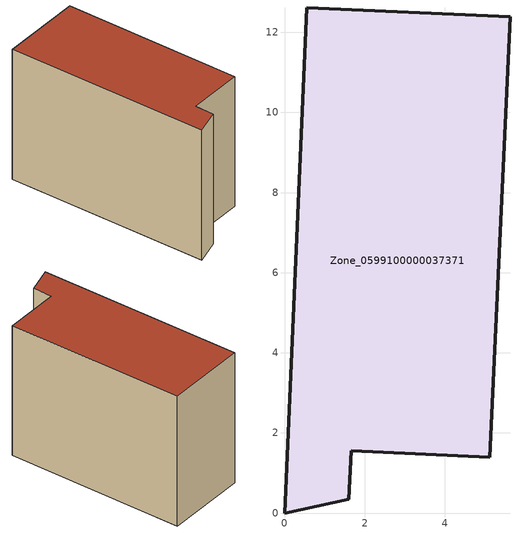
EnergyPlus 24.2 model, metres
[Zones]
Zone_0599100000037371
 floor ground (C_G): 0,0 0.56,12.61 5.63,12.38 5.12,1.39 1.66,1.55 1.6,0.35 z1.17
 wall outside (C_F): 0.56,12.61 0,0 1.6,0.35 1.66,1.55 5.12,1.39 5.63,12.38 0.56,12.61 z1.17:9.57
 roof outside (C_R): 5.63,12.38 0.56,12.61 0,0 1.6,0.35 1.66,1.55 5.12,1.39 z9.57
[BUILDING]
Pand.0599100000037371: North Axis=0; Terrain=City; Loads Convergence Tolerance Value=0.04; Temperature Convergence Tolerance Value=0.4; Solar Distribution=FullExterior; Maximum Number of Warmup Days=25; Minimum Number of Warmup Days=1
[Site:Location]
Rotterdam.The.Hague.AP_ZH_NLD Design_Conditions: Latitude=51.96; Longitude=4.45; Time Zone=1; Elevation=-4.5
[SITE:GROUNDTEMPERATURE:BUILDINGSURFACE]
18, 18, 18, 18, 18, 18, 18, 18, 18, 18, 18, 18
[MATERIAL] Thermal Absorptance=0.9; Solar Absorptance=0.7; Visible Absorptance=0.7
Name | Roughness | Thickness | Conductivity | Density | Specific Heat
G.TI.1975-1991 | MediumSmooth | 0.15 | 0.288461 | 540 | 1210
F.TI.1975-1991 | Rough | 0.3 | 0.230769 | 1920 | 840
R.TI.1975-1991 | MediumRough | 0.2 | 0.153846 | 1500 | 1000
[CONSTRUCTION]
C_G: G.TI.1975-1991
C_F: F.TI.1975-1991
C_R: R.TI.1975-1991
[ZONE]
Zone_0599100000037371: Type=1; Multiplier=1; Ceiling Height=Autocalculate; Volume=Autocalculate; Floor Area=autocalculate; Part of Total Floor Area=Yes
[ZONEINFILTRATION:DESIGNFLOWRATE]
Infil_Zone_0599100000037371: Zone or ZoneList or Space or SpaceList=Zone_0599100000037371; Schedule=AlwaysOn; Design Flow Rate Calculation Method=Flow/Area; Flow Rate per Floor Area=0.003; Constant Term Coefficient=1; Temperature Term Coefficient=0; Velocity Term Coefficient=0; Velocity Squared Term Coefficient=0
[HVACTEMPLATE:ZONE:IDEALLOADSAIRSYSTEM]
Zone_0599100000037371: Maximum Heating Supply Air Temperature=50; Minimum Cooling Supply Air Temperature=13; Maximum Heating Supply Air Humidity Ratio=0.0156; Minimum Cooling Supply Air Humidity Ratio=0.0077; Heating Limit=NoLimit; Cooling Limit=NoLimit; Dehumidification Control Type=ConstantSensibleHeatRatio; Cooling Sensible Heat Ratio=0.7; Dehumidification Setpoint=60; Humidification Control Type=None; Humidification Setpoint=30; Outdoor Air Method=None; Outdoor Air Flow Rate per Person=0.00944; Outdoor Air Flow Rate per Zone Floor Area=0; Outdoor Air Flow Rate per Zone=0; Demand Controlled Ventilation Type=None; Outdoor Air Economizer Type=NoEconomizer; Heat Recovery Type=None; Sensible Heat Recovery Effectiveness=0.7; Latent Heat Recovery Effectiveness=0.65
[ZONECONTROL:THERMOSTAT]
ThermostatControl_Zone_0599100000037371: Zone or ZoneList=Zone_0599100000037371; Control Type Schedule=DualSetpointControlType; Control 1=Thermostat_Zone_0599100000037371; Temperature Difference Between Cutout And Setpoint=0
[THERMOSTATSETPOINT:DUALSETPOINT]
Thermostat_Zone_0599100000037371: Heating Setpoint Temperature Schedule=HeatingSetpoint_Zone_0599100000037371; Cooling Setpoint Temperature Schedule=CoolingSetpoint_Zone_0599100000037371
[SCHEDULE:COMPACT]
HeatingSetpoint_Zone_0599100000037371: Through: 12/31, For: AllDays, Until: 24:00, 21
CoolingSetpoint_Zone_0599100000037371: Through: 12/31, For: AllDays, Until: 24:00, 24
DualSetpointControlType: Through: 12/31, For: AllDays, Until: 24:00, 4
AlwaysOn: Through: 12/31, For: AllDays, Until: 24:00, 1
